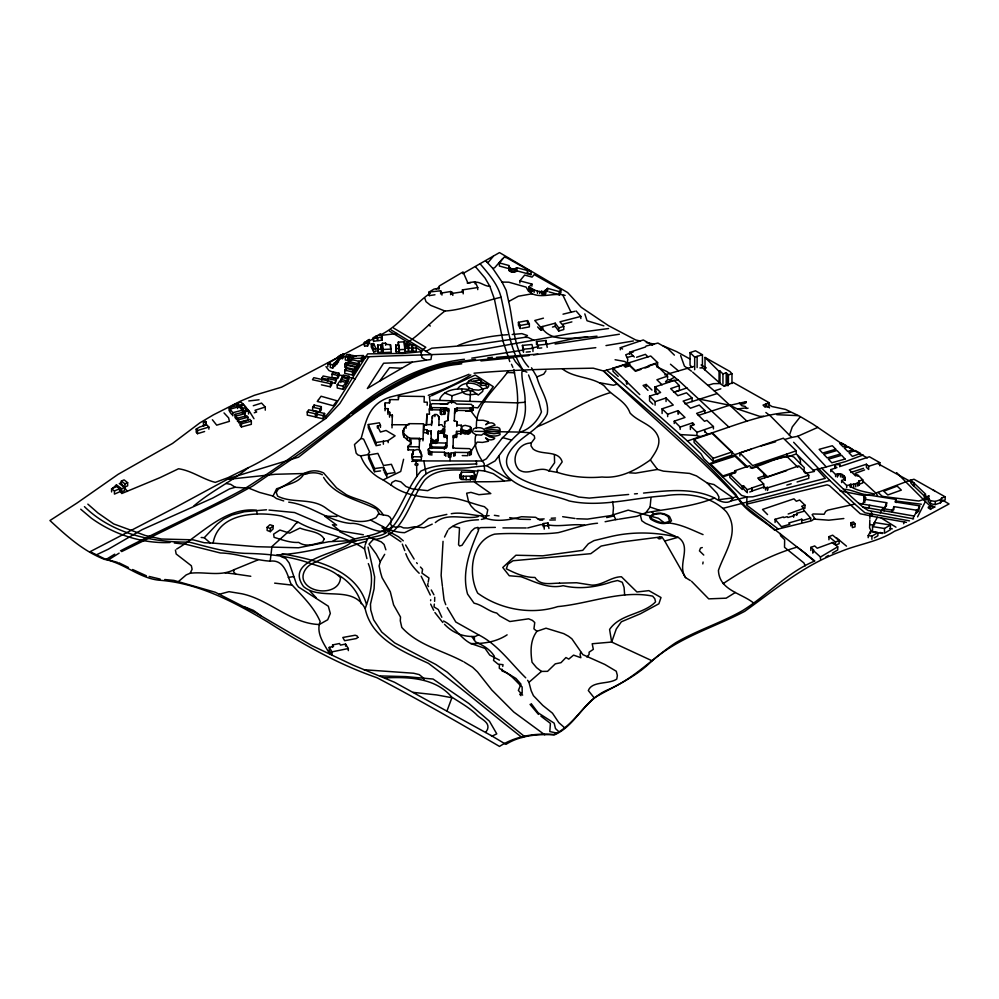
<?xml version="1.0" encoding="UTF-8"?>
<svg xmlns="http://www.w3.org/2000/svg" width="999" height="999" viewBox="0 0 999 999"><rect width="100%" height="100%" fill="white"/><g stroke="black" fill="none" stroke-linecap="round" stroke-linejoin="round"><path stroke-width="1.5" d="M474.026 373.214C503.446 370.479 532.667 369.593 562.212 368.743C574.288 378.521 592.22 376.348 604.42 386.089C611.962 396.241 625.474 400.324 630.057 412.999C638.498 422.502 654.882 424.687 658.678 438.411C660.089 446.565 654.545 453.571 650.349 459.94C635.963 470.067 620.342 478.696 602.035 477.01C587.162 478.296 571.715 477.047 557.504 472.427L556.755 469.518L562.187 461.888C558.616 449.662 541.558 455.731 533.066 449.001L530.993 445.816L531.256 443.007L534.752 438.324L534.278 435.851L530.257 432.767L520.117 432.092L519.443 430.557C524.175 422.077 526.398 411.888 525.037 402.272L516.67 402.859L439.96 400.399L439.972 398.551C445.154 388.786 458.341 388.112 468.094 389.46L469.767 388.436M879.844 465.809L879.844 462.662L869.405 456.768L840.696 466.283L839.747 464.697L835.988 464.56L834.952 466.371L836.887 467.569L830.793 469.617L830.793 471.715M421.715 454.37L421.203 460.015L412.562 459.852L411.938 457.217L411.938 454.07L412.874 454.095L413.598 450.512L417.27 449.45L420.117 450.412L421.715 456.468M438.199 440.771L438.324 431.181L441.158 431.131L443.169 428.921L444.605 428.908L444.118 436.213L447.24 437.55M469.98 401.099L470.517 391.009L472.29 390.759L478.246 395.067L482.717 391.371L482.929 389.573C477.759 381.606 462.849 380.694 457.554 388.948M909.477 520.866L864.972 512.799L854.807 504.108L827.909 510.127L825.761 511.301L824.1 514.26L813.111 513.961L812.15 514.685L814.797 518.493L811.563 520.804L778.271 529.033L746.728 505.219L746.915 496.99L741.545 495.379L703.87 458.653L701.036 453.908L687.449 441.009L620.329 381.368L606.53 370.167L603.558 371.004L593.256 368.181L562.212 368.743M423.638 429.445L426.81 429.782L428.171 431.093L428.171 434.24L426.81 432.929L423.638 432.592L423.726 424.887L431.356 424.488L432.392 416.208L434.877 414.498L436.938 414.548L439.061 416.858L439.061 418.956L438.311 415.784M499.375 664.847L499.3 668.306L516.008 678.496L520.966 684.19L518.381 690.446L522.652 695.117M431.081 441.633L431.256 431.068L428.171 431.093M519.88 280.844L531.905 284.053L528.796 287.15L531.668 288.561C536.838 291.583 544.867 293.956 547.614 288.361L559.29 291.621L560.901 289.66L534.24 274.625L532.055 277.085L524.662 275.075L519.88 280.844L519.88 282.942M438.886 425.574L439.061 416.858M444.605 428.908L444.118 434.328L447.24 435.626L447.003 444.705L445.916 444.555L445.779 443.069L434.528 442.782L429.97 444.318L429.995 448.364M453.022 448.389L453.096 446.078M869.879 518.394L870.004 513.923M453.084 447.54L453.334 435.651L456.593 434.44L456.593 437.587M869.829 519.892L869.592 527.809L870.903 530.544L873.064 531.768L882.517 533.528M427.185 405.244L427.285 402.197L424.076 402.147L424.275 396.491L398.526 396.141L398.401 399.7L389.622 399.575L389.51 402.922L385.239 402.859L385.04 410.714M392.008 427.872L392.357 415.109L389.56 415.072L389.56 417.157M387.874 414.285L387.999 408.653L385.04 408.616M389.56 415.072L389.66 412.212L387.874 412.187M419.205 448.951L419.58 438.374L409.852 438.299L409.852 441.795L403.958 436.938C400.961 431.693 404.408 426.423 408.978 423.651L423.626 423.776L422.952 440.846M426.873 414.373L426.398 424.875L423.726 425.05M454.27 421.316L454.757 409.028L457.005 408.067L471.016 408.042L473.264 406.655L471.353 404.345L456.643 404.046C455.044 401.448 448.813 401.523 446.64 403.921L432.305 403.708L430.07 405.157L430.07 407.255M451.61 403.196L451.985 395.766L468.381 390.359L470.517 391.009M454.632 413.798L454.757 411.301L457.005 410.389L472.452 410.639L473.264 409.802L473.239 405.831M454.208 420.454L456.968 421.728L456.793 425.149L461.326 425.237L461.326 427.335M448.164 419.78L448.663 411.001L446.066 410.027M456.855 426.423L456.968 424.225M430.07 405.157L430.844 407.167L432.192 407.642L446.066 407.767L448.663 408.766L448.014 420.492L444.642 421.653L444.642 423.738M474.3 474.375L474.3 472.277L461.401 472.14L461.313 473.801L459.715 474.75L459.715 477.897M468.094 389.46L468.381 390.359M409.852 438.299L411.101 440.721L410.901 442.957L407.942 446.703L419.205 446.853M413.574 449.925L407.942 449.85L408.791 449.188M434.615 601.336L434.74 597.29M528.546 374.987L538.748 401.236L541.446 411.888C537.812 420.954 529.595 429.408 520.117 432.092C512.012 438.936 505.157 447.053 499.013 455.656C501.173 490.646 543.856 491.171 569.08 500.924C600.511 507.829 632.754 497.802 664.31 495.879C685.476 492.345 711.126 495.354 726.498 511.925C740.609 531.705 724.949 551.348 718.431 570.417C719.292 590.359 741.233 592.969 753.808 603.146M474.3 472.277L475.137 477.797M444.892 409.428L444.268 411.326L441.433 411.376L440.547 411.001L440.497 409.34L444.892 409.428L444.742 414.16L441.433 414.523L440.547 414.148L440.497 409.34M444.742 414.16L444.892 412.575L444.08 412.15M461.326 425.237L461.675 427.522L463.261 425.786L465.259 425.362L470.379 426.635L471.029 430.819L470.379 426.635M650.998 497.727L650.087 507.042L645.791 512.762L636.975 516.283L619.33 519.13M461.213 429.033L461.675 430.02L462.025 429.133M460.914 434.428C460.064 430.169 462.45 425.774 462.05 432.867L461.675 428.571M430.731 599.737L430.594 600.661M434.328 604.108L434.028 606.893L438.299 609.565L441.82 617.245M174.313 542.994L185.951 544.318L220.354 552.984C237.562 553.221 253.346 560.139 270.192 561.151L271.953 546.528L291.134 529.208L295.854 523.501L298.351 522.277C319.093 534.203 345.367 534.977 364.585 549.063L366.92 558.603M470.904 431.918L471.029 427.672M703.084 562.025L702.809 563.911M364.585 549.063L364.972 545.829M431.531 425.487L432.043 421.303M621.178 366.046L627.26 363.236L627.809 359.24L625.699 354.807L633.441 351.848M502.759 666.433L503.009 664.672L498.064 664.123L493.518 660.414L494.368 656.256C489.985 649.238 482.842 645.179 475.536 641.882L471.765 636.488C461.226 636.313 451.885 632.03 444.518 624.313M469.293 380.594L480.844 383.279L483.653 383.117L481.156 381.331C479.12 375.636 468.781 379.021 466.808 383.604L466.995 385.964L469.792 388.436L472.402 388.986L472.29 390.759M475.849 434.777L481.543 435.127L484.94 432.629C485.726 426.948 476.748 426.748 473.326 428.983L472.452 432.442L475.849 434.777C473.226 445.042 477.909 455.482 484.153 463.486L484.627 471.004L493.344 473.676L504.333 481.068L510.714 480.482L486.575 465.634L471.965 467.207C455.831 470.254 432.667 463.486 421.216 478.883C408.479 495.417 403.384 516.945 388.099 531.755M403.596 459.29L400.724 471.466L383.154 479.932C373.002 475.224 364.61 466.446 360.701 455.894L357.879 454.92L356.156 453.121L354.458 444.555L361.151 438.424C366.321 419.867 369.093 403.459 390.584 396.94C417.07 390.359 443.731 384.977 469.006 374.275M428.234 582.042L428.946 577.984L421.953 573.101L422.565 569.305L420.454 567.032M512.874 367.345L511.5 364.298M430.169 445.566L431.081 440.746L433.803 442.582L433.803 440.497L431.081 438.486M945.166 496.828L913.96 479.233L910.988 480.157L925.686 494.23C922.227 495.679 927.846 497.752 929.045 495.641L928.096 501.323L930.456 503.808L935.276 504.57L940.559 502.797L941.632 501.161L941.632 498.014L945.166 496.828L945.166 499.975L941.632 501.161M929.045 498.788L926.123 499.6L924.525 498.064M459.715 474.75L461.575 476.348L461.575 479.495L470.392 479.795L471.89 478.908L473.201 479.645L474.862 479.108L475.137 474.65M329.907 654.42C324.737 644.617 315.547 633.716 320.167 621.515C313.761 606.655 301.561 595.354 290.846 583.653C287.1 573.888 283.941 559.315 270.192 561.151M427.997 583.391L427.572 585.189L428.521 586.588M386.763 532.38C381.006 536.55 373.788 536.313 367.595 538.736L365.259 544.592M433.803 440.497L435.364 441.133L435.364 443.231L435.139 442.507L438.199 440.709L438.324 433.279L441.158 433.116L443.169 430.981L444.605 430.981M416.196 463.548L417.757 463.798L418.019 464.822L416.645 465.571L414.897 464.722L416.858 460.926L482.33 460.989L486.388 458.803L502.285 437.912C522.989 420.954 518.206 392.407 513.786 369.368M580.706 652.072L580.069 654.532L580.856 657.717L573.563 655.119L568.768 659.115L565.946 657.542L560.976 662.687L555.294 663.848L547.564 671.34L541.446 671.415L536.5 667.594L532.042 662.237C530.444 651.635 530.132 640.247 536.938 631.293L546.028 628.196L563.786 633.653L568.506 636.251L571.878 638.811L582.842 654.632L604.87 664.472L616.271 671.241L617.357 675.461L616.77 679.083C608.691 684.652 592.045 680.694 588.336 690.571L594.343 698.064M384.69 554.333L380.307 561.575L379.108 565.958L380.607 572.677L382.055 577.634L390.309 591.783L393.606 604.907L400.512 617.032L400.287 620.779L401.785 627.397C417.794 645.204 442.47 650.449 462.912 661.4M481.343 519.43L485.976 518.381L487.774 509.79L484.428 506.693C468.893 502.972 453.771 494.992 437.387 498.101C421.328 497.39 404.37 495.092 391.146 485.127L391.87 482.517L395.517 480.519L400.836 481.83L405.994 486.55L412.55 488.973L427.747 490.671C451.273 478.034 478.883 483.379 504.333 481.068M483.653 383.117L487.862 384.428L488.811 385.851L487.999 387.312L487.375 387.737L485.601 385.352L480.919 385.377L480.844 383.279M522.077 737.549C490.634 713.061 460.314 687.075 428.384 663.324C403.184 651.623 371.653 639.098 365.159 608.616C370.417 594.193 374.637 578.496 368.319 563.623M257.842 559.952L234.178 569.63L233.529 571.765L235.739 574.075L250.786 576.273M481.743 382.867L479.807 382.917M443.044 541.321L441.133 575.387L442.407 586.251M480.794 382.392L481.156 381.331M817.844 427.36L797.751 436.276L791.62 437.437L789.447 435.177L792.269 426.935L800.236 416.845M485.926 383.541L485.601 385.352M444.543 537.037L447.802 530.369M446.928 711.101L451.898 697.727L436.713 694.929L413.186 692.369M87.85 504.133L97.927 512.949L113.686 523.926L145.367 535.514L161.314 539.023L193.132 539.822L204.158 542.719L213.124 543.094C218.306 512.699 257.33 511.238 281.518 516.058L297.839 522.065M863.835 500.374L863.835 497.227L865.559 497.527L864.822 499.263L886.887 502.747L884.09 508.816L884.09 510.914M499.4 262.899L504.17 257.093L506.718 257.792L531.056 271.516L531.056 274.663L516.982 270.854L514.547 272.04L511.351 271.953L509.053 270.567L509.14 265.572L499.4 262.899L499.4 266.046L507.742 268.331M917.606 512.487L917.606 510.389L919.679 505.856L895.067 501.96L896.24 499.438L865.159 494.455L863.835 497.227M918.643 511.263L919.679 505.856M892.119 512.262L893.855 506.618L917.606 510.389M906.43 522.39L877.384 517.257L874.162 523.076M178.322 581.68L186.226 574.887L190.147 573.264L192.108 569.243L191.346 565.759L176.174 553.995L175.412 550.012M96.404 554.832L108.342 549.188L142.145 529.645L212.675 498.089L229.608 488.861L235.19 487.275L248.988 488.236L259.428 492.382L273.039 496.053L276.648 488.723C293.032 484.503 305.219 464.385 323.564 472.914L336.563 487.874L346.391 494.755C358.741 500.998 375.337 502.035 383.279 514.897L388.062 515.746L390.072 517.232L391.446 519.655L390.559 524.025L391.933 526.311L395.916 527.21L400.524 526.573L403.521 527.909L407.817 528.021L414.398 526.773L423.988 527.797L432.23 524.138M872.527 531.306L872.527 526.585L874.537 522.514L890.396 524.999L890.396 529.72L884.49 533.216L884.49 528.496L890.396 524.999M896.615 472.652L925.399 501.523L917.569 516.858M322.365 474.762C316.421 471.79 309.603 472.527 303.509 474.662C297.789 483.891 286.326 483.628 278.134 489.235L276.236 492.544L277.647 496.166C292.794 503.908 312.675 497.152 327.11 508.991C339.161 517.644 355.694 524.65 370.517 520.042L382.717 526.523L382.043 527.847L398.501 536.75L403.296 540.809M536.938 631.293L533.928 628.858L534.765 622.539L532.405 620.379L528.633 618.818L509.84 621.528L499.812 615.983L496.778 613.061C488.499 611.488 482.367 604.845 474.075 603.209L467.582 594.105C461.463 572.664 469.817 550.699 478.284 531.031L478.871 528.334L480.819 527.609L495.354 527.385M916.345 512.075L912.749 518.681L868.168 510.477L862.924 507.08L851.66 497.015L821.678 468.219L813.223 470.154L796.89 454.433L800.324 460.002L800.511 463.873L804.332 467.619L803.733 471.428L805.481 473.389L814.435 471.441L813.223 470.154M545.953 370.779L543.731 374.113L536.863 376.935L531.518 367.782M858.803 503.359L862.487 504.033L864.772 499.687M119.393 489.897L121.766 493.518L159.977 477.659L178.546 468.768C191.721 470.616 202.485 479.12 215.309 482.38L228.072 477.647L247.19 468.244C275.337 454.982 300.112 435.726 325.924 418.381L325.499 416.583L335.389 404.92L367.644 353.883L402.809 353.459L422.028 351.611L416.633 347.689M880.119 512.912L883.216 507.629L884.902 507.942L886.425 505.132M868.206 537.674L868.206 535.576L870.491 531.443L877.884 532.629L877.884 535.776L874.3 537.899M367.595 538.736L351.948 541.408C341.745 554.108 283.167 558.191 303.534 586.575C321.154 601.398 352.635 584.253 365.159 608.616M830.793 469.617L835.601 474.537C839.048 472.577 844.43 474.15 845.204 478.296L844.58 479.42L841.633 480.482L841.633 482.579M608.578 328.534L570.217 333.616L460.964 353.296C430.244 355.02 399.675 355.382 368.918 356.743L339.797 403.571L325.924 418.381M862.924 507.08L868.318 507.979L869.879 505.294L883.216 507.629M904.619 522.077L903.596 523.751M485.664 732.479L487.487 729.457C490.309 721.728 480.019 718.968 476.098 714.16C468.731 707.255 459.99 702.497 451.673 697.002C435.239 677.584 408.166 676.785 384.777 677.884M330.794 382.405L335.239 383.329L336.163 378.696L323.152 375.999L321.828 378.134L321.828 380.232M335.239 383.329L336.163 378.696M327.422 381.381L327.822 378.646L335.239 380.182M345.329 356.855L346.603 354.832L349.563 354.533L349.563 357.679L347.739 360.427L345.329 360.002L345.329 356.855L347.739 357.28L349.563 354.533M351.511 360.577L351.511 358.479L353.159 355.869L363.211 355.532L363.211 358.678L361.238 361.426L358.454 361.476M476.623 464.772L476.56 463.873C458.004 465.047 438.199 462.899 420.929 471.053C406.019 488.961 400.137 512.662 384.24 529.882C373.726 536.401 360.364 536.513 349.488 540.696L328.833 541.72L298.501 547.777L256.506 546.715L213.124 543.094M461.126 430.557L462.025 429.72L467.082 431.006L470.904 428.771M452.997 447.315L455.182 448.251L469.418 448.651L471.316 449.95L471.328 450.961L467.857 452.522L455.182 452.36L450.974 453.159L451.036 456.93L448.501 456.793L448.339 453.146L445.816 453.184L444.505 452.21L431.818 452.048L428.421 450.499L428.346 449.213L430.482 448.076L444.917 448.289L447.003 447.115L447.127 445.654L445.729 445.629L445.816 448.476M357.58 365.122L357.58 368.256L356.468 369.967L356.468 366.82L357.58 365.122L345.929 362.55L344.805 364.248L344.805 367.395M330.357 383.666L331.705 381.618L313.823 377.684L312.475 379.732L330.357 383.666L330.357 386.813L321.416 384.84M330.357 386.813L331.705 384.765L331.705 381.618M323.152 415.634L324.588 413.461L318.182 412.05L316.745 414.223L323.152 415.634L323.152 418.781L316.745 417.37L316.808 411.6L308.691 409.815L307.255 411.975L307.255 415.122L315.384 416.908L316.808 414.747M323.152 418.781L324.588 416.608L324.588 413.461M332.043 377.272L332.043 374.126L333.454 371.99L338.923 373.201L338.923 376.348L337.512 378.484L333.404 377.572M312.65 407.242L314.086 405.057L321.328 406.655L321.328 409.802L319.892 411.975L312.65 410.389L312.65 407.242L319.892 408.828L321.328 406.655M337.512 378.484L337.512 375.337L338.923 373.201M348.426 364.635L348.426 361.488L349.887 359.278L359.315 361.351L359.315 364.498L357.854 366.708L357.854 363.574L359.315 361.351M315.384 416.908L315.384 413.761L316.808 411.6M344.742 370.179L345.891 368.456L353.646 370.154L353.646 373.301L352.51 375.037L344.742 373.326L344.742 370.179L352.51 371.89L353.646 370.154M940.559 502.797L940.559 499.65L941.632 498.014M345.791 370.592L345.791 367.445L347.202 365.322L355.694 367.195L355.694 370.342L354.295 372.452L354.295 369.305L355.694 367.195M342.07 378.771L343.181 375L348.926 376.286L348.926 379.433L347.802 381.106M340.846 382.555L340.846 379.408L342.17 377.51L347.839 378.821L346.516 380.719L346.516 383.866L347.839 381.968L347.802 377.959L348.926 376.286M343.219 389.36L343.219 386.226L345.879 382.355L339.885 380.969L337.212 384.84L337.212 387.987L343.219 389.36L345.879 385.489L345.879 382.355M342.457 358.579L342.457 355.432L343.594 353.808L340.984 355.207L340.984 358.354L342.457 358.579L343.594 356.955L343.594 353.808M323.576 477.372C334.877 496.166 358.516 499.912 376.698 509.128L378.983 513.299L375.974 517.619L370.517 520.042M499.013 455.656L495.129 460.901L486.575 465.634M361.238 361.426L361.238 358.279L363.211 355.532M391.146 329.97L431.68 354.832L430.944 359.49L412.337 362.125L383.591 363.224L367.357 388.499L379.732 381.081L389.573 367.657L401.511 368.256M531.256 443.007C517.732 442.982 509.989 459.64 518.818 469.68C528.309 476.511 538.911 465.422 548.851 470.854L554.595 462.762L554.37 454.632M334.79 363.049L338.499 358.866L336.438 358.354L327.759 363.549L330.344 364.198L330.232 367.495L332.692 368.119L334.253 366.059L334.79 363.049L334.253 366.059M334.79 366.196L336.563 363.836L336.563 360.701M332.692 368.119L332.692 364.972L334.253 362.912M336.563 363.836L338.499 362.013L338.499 358.866M330.344 364.198L332.692 364.972M687.449 441.009L700.361 436.6C729.757 427.672 758.391 414.647 789.123 412.287L789.597 411.688M508.141 371.303C495.929 388.711 474.7 404.583 476.511 427.859M549.075 291.92L559.29 294.767L560.901 292.807L560.901 289.66M493.331 256.281L488.636 261.875L487.225 262.412L485.714 260.901M391.933 526.311C381.518 539.797 363.948 521.89 350.624 523.439C328.234 521.328 310.939 504.97 288.723 502.16M502.697 258.541L494.717 267.695L492.819 268.444L487.225 262.412M628.633 494.468L589.235 498.101L578.496 497.015C557.991 489.123 476.773 480.407 518.081 442.033C528.246 433.166 540.983 426.598 547.202 413.973C549.65 400.824 539.81 389.323 536.863 376.935M928.308 507.055L931.243 505.631L935.076 507.017M586.863 656.992L589.123 654.457L589.085 652.21L593.331 649.35L592.195 643.756L611.675 642.057L651.823 660.664M729.033 427.21L678.084 379.945L671.515 380.744L668.343 382.205L665.559 381.718L667.582 379.707L669.992 379.745L674.612 377.135M270.317 531.655L270.317 528.508L273.114 525.749L269.892 524.7L267.145 527.297L267.145 530.444L270.317 531.655L273.114 528.896L273.114 525.749M448.676 529.183C457.005 522.215 467.994 520.129 478.558 519.792M543.119 291.87L543.119 295.017L545.204 294.605L545.479 290.097M201.174 537.499L204.246 537.699L217.17 524.138L223.501 519.18L231.98 515.034L244.393 511.738L266.508 509.777M541.446 671.415L528.946 682.317L531.193 690.784L533.429 695.666L542.807 705.419L552.472 713.174L558.803 722.627L565.172 728.246M338.948 359.877L338.948 356.73L340.447 355.307L340.447 358.454L338.948 359.877L338.299 356.581L340.447 355.307M526.885 372.165L523.476 370.704C509.178 348.863 506.905 322.115 501.036 297.252C482.28 301.436 463.973 309.877 444.93 311.026C432.03 320.754 421.416 333.366 407.804 342.27L389.348 331.069M643.531 493.069C667.22 490.596 692.319 487.387 714.61 497.989C719.43 501.635 730.094 505.619 732.979 497.852L736.575 496.578L745.741 506.793L814.859 560.951C787.549 572.277 767.594 594.917 742.931 610.389C721.278 622.839 697.165 630.194 675.636 642.794C652.896 657.979 633.816 678.746 608.341 689.585C585.514 698.763 575.936 724.425 553.995 734.54C535.014 732.954 515.734 735.976 499.5 746.415C459.053 722.839 418.369 699.412 376.898 677.697C338.149 664.335 302.36 644.03 267.919 622.077C234.353 602.135 198.539 582.954 158.928 580.194C138.998 578.046 123.913 562.937 104.445 559.353C83.179 551.036 66.421 535.826 49.95 520.529L77.198 502.909L118.069 474.363L172.552 443.431L199.8 422.902L213.424 414.847L240.672 401.061L254.295 395.329L281.531 387.187L375.537 337.612M112.113 488.836L116.221 485.052L117.807 487.475M537.524 426.635C562.487 416.67 584.253 400.274 610.202 392.669M435.364 441.133L435.139 440.422L438.199 438.673M248.364 467.619C231.194 481.868 210.702 491.371 193.818 505.969M528.583 367.02C512.912 350.075 513.886 323.027 508.666 301.523L518.344 296.241L532.142 293.793C542.719 298.451 554.07 292.245 565.147 295.392M430.257 293.182C411.938 305.719 400.037 325.999 379.37 335.464M176.648 549.063C201.686 534.315 224.65 507.18 256.281 510.164L257.342 513.936M120.492 550.824C161.95 529.245 204.845 510.427 245.829 487.937C280.906 465.921 313.811 440.621 347.14 416.084C379.907 386.625 420.192 364.435 464.46 359.265M349.675 415.846L302.809 451.573L252.735 486.014L232.355 497.177L121.641 551.585M421.553 350.674L425.799 347.29L393.556 328.059M482.267 516.758L483.241 515.459L482.217 514.435L474.85 510.002L471.153 506.131L468.668 502.097L466.658 493.219L470.941 492.37L478.921 494.705L490.809 493.568L474.637 482.205L478.022 471.103C461.825 470.292 437.624 466.271 424.637 480.207C409.115 500.561 403.833 537.649 373.189 539.56L369.006 544.105L376.248 554.083L380.307 561.575M425.861 351.436L431.78 348.189L477.047 344.505L525.012 337.312L527.41 335.539L521.865 333.629L512.212 334.49M352.135 413.936C377.772 394.942 405.232 377.11 435.989 367.782C466.358 359.428 497.939 358.766 529.058 355.557M347.14 416.084C373.451 395.966 401.536 377.36 433.266 367.008L445.566 363.836L475.487 359.315M508.753 266.471L511.351 268.806L514.547 268.893L516.982 267.707L531.056 271.516M841.633 480.482L846.69 485.514L855.756 483.716L859.365 481.755L858.728 481.193L862.724 479.807L862.724 482.954L858.728 484.34L858.728 481.193M859.29 481.006L859.365 484.902L857.729 486.038L857.729 482.892M368.306 424.538L375.999 442.545L388.186 440.547L395.104 435.826L386.051 430.469L380.419 432.055L377.422 425.949L380.457 425.312L379.37 422.802L368.306 424.538L368.306 427.672L375.412 444.305M487.375 387.737L478.683 390.159L472.839 389.672M108.342 559.902L119.118 553.146M106.256 559.34L114.735 554.183M436.338 289.186L438.811 287.625M723.164 583.628C746.091 568.219 770.529 554.77 797.19 547.09L806.068 553.908M735.339 592.482L726.173 598.176L708.703 598.863L691.508 581.268M332.704 541.221L338.948 537.662M470.829 374.912C457.579 383.416 443.007 389.835 428.271 395.329M379.732 381.081L412.337 362.125M435.327 522.577C447.639 511.938 463.836 519.905 478.109 516.67M203.459 422.477L206.069 421.69L206.069 424.837L203.459 425.624L203.459 422.477L206.069 421.69M229.096 410.801L229.096 407.654L235.127 404.096L236.288 403.783L237.587 405.394L237.587 408.541M204.608 431.506L197.502 433.666L196.216 432.255L196.216 429.108L199.875 426.935L206.83 424.837L208.878 427.072L208.878 429.17M434.977 294.767L429.308 295.604L429.083 292.02L434.066 289.061L439.273 288.249L439.21 286.026L463.037 271.94L467.832 282.842L475.074 281.73L477.734 287.537L477.734 289.635M203.459 425.624L205.619 424.35L205.619 421.203M364.398 342.37L367.245 341.046L367.669 342.794L364.56 343.032L364.398 342.37L364.398 345.517M364.56 343.032L364.56 346.178L367.669 345.941L367.507 340.534L369.218 339.523L369.418 343.519L367.507 343.681M373.364 337.637L376.373 335.864L377.285 337.562L377.285 340.709L373.663 341.346L373.364 337.637L373.364 340.784M377.098 335.751L380.432 333.778L382.105 336.925L382.105 340.072L378.084 340.784L377.098 335.751L377.098 337.849M338.299 359.727L340.447 358.454M440.497 412.475L441.233 412.038M461.575 476.348L474.862 475.961M820.479 559.115L820.479 557.017L837.736 546.815L832.954 542.457L817.219 548.226L814.709 545.941L810.838 547.365L810.838 550.511M825.786 557.03L828.446 555.456M832.417 553.096L837.736 549.962L837.736 546.815M868.206 535.576L871.915 536.163L877.884 532.629M467.082 431.006L467.082 434.153L468.806 433.766L470.267 432.929L470.267 429.782M429.97 444.318L429.995 445.217L433.129 446.99L444.33 447.19L445.729 445.629M462.724 273.651L499.5 252.585L567.619 292.545L581.231 307.317L608.478 325.649L635.726 339.972L640.272 341.059M507.117 634.84C496.191 642.007 483.516 643.831 470.816 643.543C459.94 637.874 454.62 626.435 443.568 620.991M525.749 677.834C510.626 663.049 497.827 644.517 478.608 634.84L475.199 636.488L471.765 636.488M431.593 395.754L475.249 375.025L493.269 386.663L477.772 407.904L473.663 407.392M864.61 469.93L855.119 473.401L857.891 476.223M430.294 396.366L429.42 396.765L430.244 404.308M111.588 488.773L117.095 486.388L119.93 488.561L119.93 491.708L114.435 494.105L114.435 490.959L111.588 488.773L111.588 491.92M114.435 490.959L119.93 488.561M116.433 484.777L121.616 488.748L124.475 487.5L124.475 490.646L121.616 491.895L119.543 490.309M121.391 481.031L124.126 479.882L127.647 482.692L127.647 485.839L124.912 486.988L124.912 483.841L121.391 481.031L121.391 484.178M124.912 483.841L127.647 482.692M835.401 542.045L839.123 540.559L839.123 543.706L835.401 545.192L835.401 542.045L828.933 536.65L832.654 535.164L839.123 540.559M657.779 394.455L654.932 391.67L654.932 386.963L674.3 380.419L679.332 385.602L679.332 390.322L673.551 392.332M654.932 391.67L655.981 391.283M714.61 497.989C692.794 506.818 668.818 508.566 645.791 512.762M458.279 345.417C473.876 338.948 490.796 335.876 507.542 334.715M769.28 405.931L769.28 402.784L763.036 405.094L765.097 407.18L767.856 406.231L769.58 407.879M812.811 553.184L812.811 550.049L813.498 549.787L813.498 551.885M729.832 474.313L742.245 486.363L742.245 489.51L729.832 477.46L729.832 474.313L735.838 472.102L734.777 470.779L749.55 465.721L752.259 468.369L756.73 466.745L764.447 474.213L764.447 476.311M788.161 514.023L803.72 508.329L803.72 510.427M862.886 481.106L875.923 493.131L910.289 480.157M190.147 573.264C204.832 571.391 220.317 576.848 234.178 569.63M770.853 475.899L786.525 470.666M654.932 386.963L660.614 392.52L649.562 396.166L655.094 401.648L666.046 397.989L673.251 405.045L662.1 408.803L667.657 414.26L678.021 410.664L685.002 417.47L674.238 421.178L680.169 427.06L692.569 422.864L694.392 424.662L690.396 425.986L696.99 432.267L713.423 426.548L713.423 428.908M786.9 454.058L796.203 450.799L796.203 453.946L786.9 457.205L786.9 454.058L752.659 465.621L739.872 452.897L783.341 438.199L796.203 450.799M769.842 476.248L767.831 476.96L755.906 465.584L770.928 460.464L786.9 456.443L797.914 467.332M679.332 385.602L670.654 388.611L677.859 395.704L686.525 392.794L692.082 398.052L692.082 401.586M723.95 386.363L733.204 382.455L769.28 402.784M704.844 412.912L704.844 410.552L696.59 413.411L704.47 421.266L706.93 420.404L713.423 426.548M764.447 474.213L763.623 474.5L764.747 475.661L764.747 477.759L759.153 479.657M657.604 365.721L657.604 362.575L648.326 365.771L649.15 366.596L645.029 367.994M667.544 378.184L667.544 376.086L656.905 379.757L662.087 384.852M705.007 370.017L705.007 357.442L719.055 371.378L720.004 371.054L722.951 373.913L726.223 372.789L728.421 374.912L728.421 384.702M692.082 398.052L683.129 401.111L690.446 408.229L699.263 405.07L704.844 410.552M804.957 508.291L804.957 505.144L801.648 506.281L803.72 508.329M628.758 364.96L628.758 362.862L650.736 355.994L657.604 362.575M747.751 467.17L735.264 455.282L709.265 463.736M620.329 349.812L620.329 347.714L643.269 339.96L652.634 345.242M691.907 367.02L690.059 365.209L690.059 352.622L695.466 350.786L702.434 354.72L702.434 367.307M640.921 369.393L635.426 371.266L629.72 365.696L625.849 367.008L624.575 365.734L629.994 364.098L628.758 362.862M821.678 468.219L845.154 461.675L863.211 454.957M674.35 392.182L687.025 387.912M694.093 439.31L713.211 458.304L713.211 461.451L694.093 442.457L694.093 439.31L712.612 433.079L731.867 452.035L731.867 455.182L714.647 460.976M764.747 475.661L757.754 478.022L763.661 483.978L763.661 488.186M764.747 477.784L798.775 465.884L808.753 475.274L808.753 478.421L797.065 481.993M742.245 486.363L743.631 485.926L747.289 489.66L752.197 488.012L752.197 491.158L749.737 491.983M934.602 490.871L933.203 489.947M664.834 374.875L694.293 366.346M713.211 458.304L731.867 452.035M928.096 498.189L930.456 500.661L935.276 501.423L940.559 499.65M722.414 477.01L735.364 472.689M763.661 487.125L752.06 490.996L752.06 487.849L763.661 483.978M636.55 357.28L645.416 354.345L647.989 356.893M747.04 421.303L717.282 393.519L684.889 403.833M728.421 374.912L731.967 373.751L731.967 383.529M711.613 432.879L734.64 454.67L750.986 449.275M735.826 471.665L722.876 475.949L710.664 464.048L734.977 456.193L746.153 466.833M237.362 403.246L239.56 405.482L243.044 404.333L240.871 402.11L237.362 403.246L237.362 406.393M923.376 499.525L918.855 501.011L883.69 496.565L881.83 495.991L878.046 492.357M480.794 379.845L473.563 381.106M866.408 464.223L866.408 467.37L868.68 469.443L868.68 466.296L866.408 464.223L849.362 469.792L855.519 475.886L857.954 475.024L862.724 479.807M868.68 466.296L879.844 462.662M850.786 472.477L863.573 468.306M629.62 354.37L629.62 352.272L645.491 346.99L646.016 346.054L657.916 343.069L667.769 348.626L674.4 355.144M618.194 376.411L613.024 371.341L613.024 368.194L623.051 364.947L624.862 366.72L629.72 365.072L635.426 370.641L655.107 363.948L667.544 376.086M761.25 445.941L775.611 441.77M559.502 583.166C551.148 583.079 540.334 586.126 534.977 577.459C524.8 577.597 515.259 573.314 506.343 568.806L507.929 564.16L513.074 560.739L590.784 553.683L601.123 546.066L621.54 541.995L661.788 536.8L664.735 541.046L678.084 537.3C692.619 546.965 676.485 564.697 685.576 577.609L690.321 580.531M763.661 486.088L765.484 487.924L767.369 487.312L767.819 489.86M692.669 372.165L714.285 390.909L720.853 388.798M651.985 390.06L646.203 384.44L643.081 385.439L647.989 390.359M698.239 415.459L727.709 405.819L746.265 401.673M253.284 405.719L261.551 403.097L265.272 407.03L265.272 410.177M265.272 407.03L255.007 410.289L256.681 412.025L254.245 412.799M690.059 352.622L694.68 357.142L702.434 354.72M778.271 529.033L774.537 530.107C761.738 518.431 743.343 511.126 736.101 494.68C699.812 454.483 658.766 418.981 617.532 384.003L613.473 385.239L599.725 382.767M767.819 487.762L808.753 475.274M786.825 485.114L791.208 483.766M196.216 429.108L197.502 430.519L208.878 427.072M240.647 408.666L240.647 405.519L243.406 404.682L246.054 407.604L246.054 410.751M240.647 405.519L243.306 408.441L246.054 407.604M707.904 385.314L713.386 383.666L720.329 383.541L722.727 385.452L728.059 385.377M785.489 439.235L791.62 437.437M850.823 522.802L853.483 522.002L855.007 523.713L855.007 526.86L852.359 527.647L852.359 524.512L850.823 522.802L850.823 525.949M555.244 323.189L558.716 327.884L563.773 326.373L563.773 329.52L558.716 331.031L555.244 326.336L555.244 323.189L540.521 327.06L534.765 320.492L543.431 318.157M441.62 409.952L432.192 409.802L430.207 408.541L429.071 408.878L429.52 414.235L426.873 414.086L426.498 424.925L423.539 424.825M852.359 524.512L855.007 523.713M910.988 480.157L910.988 483.304L924.637 496.328M243.856 412.799L243.856 410.701L247.49 409.627L248.551 410.839L248.551 413.986M243.856 410.701L244.917 411.9L248.551 410.839M613.024 368.194L639.785 394.593M775.087 522.44L775.087 519.293L783.291 516.933L783.878 517.607L787.187 516.658L787.899 517.482L794.08 515.696L793.606 515.147L797.402 514.048L796.777 513.311L804.57 511.076L810.664 518.144L810.664 520.242M810.664 518.144L802.734 520.429L801.735 519.255L788.735 522.989L789.872 524.3L781.48 526.71L775.087 519.293M702.272 547.539L700.536 548.039L699.45 550.874L703.771 555.057M722.926 508.366L829.807 480.482L854.807 504.108M606.53 370.167L619.717 366.458M540.521 327.06L540.521 330.207L542.744 329.608L542.744 326.473M626.985 357.492L632.754 355.956M366.246 541.283C347.427 546.578 329.32 555.269 311.813 563.836C305.195 567.095 300.012 576.086 304.957 582.804C312.774 594.605 339.71 593.993 340.497 577.684C332.28 568.98 318.818 566.608 307.804 562.487C287.312 555.706 266.209 553.696 244.693 553.359C225.762 552.36 207.642 546.853 189.423 542.145C151.836 542.432 112.163 533.791 84.44 506.643M229.096 407.654L237.587 405.394M231.905 414.66L230.007 412.275L230.007 409.128L239.648 406.568L242.482 410.139L242.482 413.286M230.007 409.128L232.854 412.699L242.482 410.139M234.99 414.373L243.781 412.038L245.067 413.648L236.276 415.996L234.99 414.373L234.99 417.52L236.276 419.143L236.276 415.996M237.45 421.378L237.45 418.231L246.79 415.746L247.964 417.22L247.964 420.367M237.45 418.231L238.624 419.705L247.964 417.22M239.972 422.015L249.887 419.38L251.336 421.178L251.336 424.325L241.421 426.96L239.972 425.162L239.972 422.015L241.421 423.813L241.421 426.96M241.296 422.14L246.628 420.716M241.421 423.813L251.336 421.178M219.368 594.23L229.021 591.67L241.458 593.693C269.181 599.338 290.759 623.688 319.305 624.512L327.709 619.755L330.319 613.436L328.321 606.218L298.514 587.012L296.528 584.215L289.223 563.061L285.839 558.541L281.243 556.68M746.503 504.195L827.085 484.827L829.482 485.651L860.251 513.761L877.384 517.257M789.123 412.287L790.234 411.988M552.459 327.06L555.244 326.336M618.144 519.293L615.784 519.617L613.998 515.884L606.68 517.594M574.812 311.313L563.024 314.173M538.523 346.516L531.805 348.176M546.828 344.355L573.538 338.649L597.015 336.201M580.831 318.531L580.831 316.433L559.939 321.815L563.773 326.373M562.924 324.2L571.878 321.89M597.502 523.239C583.978 524.325 571.341 529.308 558.341 532.617C537.162 535.352 515.771 532.305 494.542 534.153C471.029 540.809 467.719 574.175 477.709 593.156C500.199 609.44 531.168 615.184 557.779 606.593C589.073 603.746 621.415 589.722 652.659 596.141L654.795 598.726L655.569 601.873C642.956 614.835 620.267 613.636 609.59 629.457L611.675 642.057L616.258 629.033L621.366 621.778L640.359 613.786L658.878 603.783L661.001 597.527L648.875 590.634L636.925 591.982L621.428 576.76C611.138 576.773 602.634 585.377 591.895 585.139L576.585 582.754L559.515 583.166M654.208 514.06L652.172 514.572L649.675 517.245L650.586 519.093C656.768 523.026 665.134 525.949 671.54 520.816L669.505 516.471C665.109 513.424 659.315 512.075 654.208 514.06L651.71 511.875M730.956 500.936L746.915 496.99L752.809 496.803L825.336 478.384L816.982 469.243M527.697 527.959L540.709 524.612L543.568 524.7M476.66 393.781C471.828 394.992 461.925 396.079 461.563 388.923M605.993 345.579L633.428 340.971M332.58 647.027L332.58 644.929L339.498 643.518L340.484 645.104L345.554 644.055L348.326 648.526L348.326 650.624M331.318 653.883L329.245 650.511L329.245 647.364L333.541 646.49L332.58 644.929M329.245 647.364L332.018 651.86L348.326 648.526M276.923 554.87C302.472 553.946 327.085 546.416 351.948 541.408M380.432 444.817L375.999 445.691L375.999 442.545M605.119 521.728L615.784 519.617M748.064 408.179L746.565 408.466L745.304 406.418L741.832 405.744L739.36 403.009M518.444 325.462L518.444 322.315L527.534 320.592L529.345 323.751L529.345 326.898L521.778 328.321M518.444 322.315L520.254 325.462L529.345 323.751M471.753 358.142L523.638 350M745.928 407.917L737.449 408.978L729.757 405.257L699.375 399.101M368.581 455.069L377.872 453.396L383.429 465.509L391.408 464.31L395.042 472.564L386.875 473.801L383.529 467.345L374.55 468.556L368.581 455.069L368.581 458.216L374.55 471.703L380.532 470.904M373.663 338.199L377.285 337.562M378.084 337.637L382.105 336.925M843.83 518.518L828.808 520.192L813.935 519.118M429.083 292.02L440.646 290.796L441.958 292.969L450.636 291.521L452.822 293.306L452.822 295.404M371.303 343.881L373.564 343.519L375.961 348.476L375.961 351.623L373.701 351.985L371.303 347.028L371.303 343.881L373.701 348.838L373.701 351.985M373.701 348.838L375.961 348.476M533.491 354.845L595.804 347.664M750.224 467.869C764.297 465.621 776.423 456.568 791.071 455.919L793.993 457.142L800.511 463.873M462.425 291.983L462.425 289.885L477.734 287.537M740.484 404.308L744.317 403.658L746.228 402.597L745.404 401.71M451.261 513.711C463.786 511.313 476.311 517.32 489.11 515.621M288.261 577.422L293.656 576.598M461.763 363.798L458.516 364.285C429.158 367.008 403.409 382.467 378.196 396.428L353.796 413.923L298.576 457.142L229.333 478.271L175.599 507.33L90.097 551.685L105.032 559.003L117.432 562.362M452.822 293.306L463.199 291.758L463.199 293.856M336.938 516.446L324.75 516.208L336.626 525.087L332.405 524.775L339.897 530.906L363.386 534.752M555.119 344.031L619.355 334.24M543.244 526.723L543.244 523.576L547.964 522.939L548.938 528.496M543.244 523.576L544.23 525.986L548.938 525.349M537.924 354.121L496.478 357.342M397.152 333.566L382.667 335.177M446.84 514.385L428.559 518.506L421.366 524.512L404.632 532.667C397.04 532.492 389.323 530.194 382.717 526.523M487.824 357.854L492.445 357.305M467.207 283.029L470.779 282.617M228.821 479.258L275.462 474.275L307.942 473.414M248.788 400.949L259.066 399.787M465.759 411.251L471.016 411.188L478.022 420.317L483.216 420.292L488.636 421.803L485.676 424.775C488.061 422.614 493.356 421.653 495.054 425.075L485.027 428.559L497.365 427.247L499.575 428.196L500.262 430.357L491.808 429.62L485.989 430.169L486.001 432.617L493.968 433.753L499.837 433.017L500.074 434.615C495.566 437.275 489.498 435.839 485.077 433.691L484.49 434.103L489.41 436.75L494.805 438.037L493.693 439.323L491.258 439.872L488.836 439.797L485.551 437.887L488.499 441.258L482.43 442.432L477.185 442.082L470.729 451.673L470.829 454.882M360.701 455.894L367.595 454.695L369.667 452.097L363.611 439.123L361.151 438.424M707.242 483.029L713.91 484.527L732.979 497.852L718.493 499.762L718.98 497.04L717.032 493.319L707.242 483.029L696.528 475.936L689.56 473.401L663.461 471.153L657.492 469.443L635.614 473.164L629.52 472.852M634.477 493.906L637.387 493.656M536.5 344.643L536.5 341.496L546.028 340.497L547.202 347.352M536.5 341.496L537.687 345.204L547.202 344.205M539.048 348.201L541.77 347.927M587.562 336.813C573.214 337.849 553.009 342.37 542.744 329.121M480.944 360.926L513.099 357.717L515.509 361.825L523.476 370.704L521.903 371.803C521.503 381.968 525.611 391.958 525.037 402.272M411.65 461.426L416.858 460.926M555.506 518.019L551.186 518.231M544.168 518.893L538.236 519.243M532.954 348.326L531.93 344.518L522.415 345.379L523.488 349.2L532.954 348.326L532.954 351.473M526.198 352.098L530.257 351.723M474.413 282.292C479.945 281.169 484.403 286.476 489.822 286.288L494.418 299.076L503.009 341.308L509.777 361.576M367.507 340.534L369.418 340.372M349.488 540.696L356.381 540.721M398.301 345.267L398.301 342.12L404.233 341.833L405.344 352.522L399.413 352.809L398.526 346.778M398.301 342.12L399.413 349.662L405.344 349.375M382.342 346.453L382.342 343.306L385.614 343.156L385.776 344.28L390.497 344.767L391.233 352.235L383.179 352.597L382.555 347.989M377.659 345.117L380.831 344.967L381.393 349.113L381.393 352.26L378.221 352.397L377.659 345.117L378.221 352.397M378.221 349.25L381.393 349.113M382.342 343.306L383.179 349.463L391.233 349.088M343.594 356.955L343.331 353.821M492.819 268.444L502.035 282.068L508.803 282.193L526.148 287.125L528.409 291.121L532.142 293.793M412.35 344.967L416.034 345.941L416.246 347.989L416.246 351.136L412.687 351.261L412.35 344.967L412.687 351.261M412.687 348.114L416.246 347.989M555.394 519.93L549.775 520.042M395.754 345.229L398.601 345.142L398.926 348.601L398.926 351.748L396.066 351.835L395.754 345.229L396.066 351.835M396.066 348.688L398.926 348.601M502.947 527.909L526.211 527.959M408.529 344.842L411.625 344.767L411.9 351.198L408.791 351.286L408.529 344.842L408.529 346.94M408.791 348.139L411.9 348.064M456.531 434.54L456.531 431.393L460.914 431.281M404.995 346.466L404.995 343.319L407.167 343.269L407.242 347.44M405.357 348.326L408.191 348.264L408.191 351.411L405.357 351.473L404.995 343.319M351.511 358.479L361.238 358.279M440.434 404.096L447.939 404.008M407.242 344.293L407.904 344.28L408.191 348.264M438.848 424.775L441.883 424.725L443.269 426.798L444.717 426.86M542.694 520.117L539.872 520.142L535.626 517.307L521.478 516.72C509.752 520.004 495.129 522.527 483.441 517.345M763.661 416.333L759.69 416.358L737.449 408.978M444.605 432.055L443.169 432.067L443.169 428.921M392.008 424.725L408.978 424.775M456.531 433.641L460.914 433.653L461.163 431.093L464.997 433.541L468.806 433.216L470.904 431.58L470.379 429.57M422.952 438.748L409.852 438.648L403.958 433.791L402.959 430.532M439.96 400.399L431.693 400.312M520.117 432.092L474.812 431.318M462.225 455.594L467.857 455.669L467.857 452.522M169.955 542.507C142.008 543.681 113.898 534.502 91.334 518.169L80.732 509.215M380.382 675.936L405.819 676.61L433.067 679.045L468.893 703.496L489.448 721.191L496.778 733.865L492.12 736.088L394.518 682.255L353.159 665.159L311.813 645.579L256.668 613.311L215.309 592.27L173.951 580.431L164.76 579.532M411.938 454.07L412.562 456.705L421.203 456.868M530.444 519.48L519.83 519.23L509.715 517.632M411.938 457.217L412.874 457.242M547.739 524.85C560.114 527.16 572.39 523.451 584.652 525.187M507.092 372.49L514.647 372.777M368.918 356.743L363.299 356.481M776.797 414.685L798.014 415.646M448.339 453.146L451.036 453.783L450.974 453.159M679.72 434.553L695.941 435.452L700.361 436.6M362.425 357.754L365.509 357.929M576.685 518.731L587.474 519.105L610.539 515.646L628.196 510.139L658.378 518.256L664.323 522.802C678.146 522.714 690.534 529.37 703.046 534.602M525.012 337.312L528.221 337.487L534.015 340.422M291.608 585.064L274.65 583.141M356.081 356.106L347.502 354.495M349.5 356.868L353.658 357.18M364.048 669.742L413.636 673.239L419.23 674.6L423.951 678.471L424.013 680.307M282.118 553.808C313.998 559.452 356.443 568.718 366.483 604.445M484.627 471.004L477.734 470.267M461.6 431.83L461.163 428.633M615.084 359.74L624.7 361.463L627.26 363.236M225.15 572.802L235.739 574.075M921.34 504.22L895.466 500.974M269.006 510.064L294.58 512.549L326.223 526.111L339.897 530.906L339.61 531.655L354.408 538.773M562.674 516.695L575.049 518.493M340.984 355.207L342.457 355.432M494.355 515.309L498.963 516.008M868.318 507.979L914.222 516.071M912.749 518.681L913.61 518.818M872.527 526.585L884.49 528.496M880.007 532.504L882.991 532.979M869.879 505.294L862.487 504.033M889.859 528.459L892.282 528.858M884.09 508.816L892.119 510.164M378.446 514.06L383.279 514.897M548.851 470.854L557.504 472.427M865.122 495.841L840.109 490.859M226.049 483.466L230.707 484.34L235.19 487.275M653.895 344.093L646.328 342.52M480.531 384.353L477.672 382.654M557.205 733.166L549.8 731.568L550.412 723.376L540.871 716.133M321.828 378.134L327.422 379.283M843.481 489.435C850.936 488.336 869.18 499.001 874.512 494.03C866.458 491.883 857.317 491.158 850.274 486.276M452.834 526.398L459.528 527.859L458.566 544.73L459.64 545.978L462.013 545.304L471.366 531.118L474.625 528.234L477.922 527.385L478.234 529.557M678.084 537.3C655.881 531.992 632.03 531.343 609.715 536.825L593.968 540.621L588.336 543.793L582.742 550.349L542.744 555.819L515.909 555.232L502.772 567.494L509.278 575.749L521.003 576.723C534.552 581.568 548.364 589.285 563.124 585.676C579.358 589.535 595.953 587.3 611.575 581.905L617.582 580.506L622.29 582.267L624.088 587.474L624.662 595.117M348.426 361.488L357.854 363.574M344.805 364.248L356.468 366.82M345.791 367.445L354.295 369.305M332.043 374.126L337.512 375.337M307.255 411.975L315.384 413.761M342.07 376.673L347.802 377.959M340.846 379.408L346.516 380.719M337.212 384.84L343.219 386.226M338.299 356.581L338.948 356.73M149.138 576.448L160.165 579.083M344.143 376.123L340.035 375.087M348.401 377.16L355.369 378.846M869.692 524.388L873.551 525.387M502.547 437.587L511.563 440.072M930.743 509.465L928.208 507.842M283.704 500.924L276.411 498.526L273.039 496.053M603.858 325.849L587.037 320.754L584.815 313.886M659.927 510.414L650.087 507.042M244.543 606.868L253.421 610.401L260.689 615.634M383.166 531.58L385.489 532.417M470.816 643.543L485.064 648.388L489.722 655.057L499.425 660.139M444.592 392.957L451.985 395.766M267.145 527.297L270.317 528.508M367.557 536.388L381.256 541.883L384.078 544.418L385.864 549.812M388.324 533.304L400.924 541.808M335.876 373.364L328.933 370.492L325.961 366.583M428.346 449.213L428.421 453.646L430.257 454.97L430.257 451.823M675.461 536.313L645.466 523.289L641.758 520.729L640.334 515.097M662.974 345.779L676.598 351.623L690.222 359.116M444.93 311.026L430.519 305.294L425.986 301.661L424.9 298.451M132.605 569.517L146.378 575.786M656.68 366.795L666.982 371.591L678.084 379.945M118.819 562.737L128.459 567.482M881.093 517.944L895.966 527.197M701.111 364.972L706.318 367.919M878.208 463.823L911.9 482.305M478.608 634.84L455.819 622.027L447.215 607.592M464.048 661.987L472.627 667.282L477.51 671.927L491.795 689.997L513.786 712.037L544.742 734.777M705.007 357.442L729.957 371.503L731.967 373.751M528.346 273.139L531.056 274.663M426.073 360.177L421.94 357.605L420.916 352.172M620.329 347.714L622.589 349.001M867.319 457.929L840.072 442.557L812.824 424.051L799.2 415.971L785.576 409.428L771.952 406.531L768.243 404.158M942.856 500.324L949.05 503.958C931.13 513.523 913.523 523.826 894.555 531.218C877.809 542.07 858.016 544.18 840.072 551.848C804.232 564.947 775.249 589.46 744.705 611.338C712.562 628.271 676.423 637.899 649.35 663.411C633.441 678.284 613.411 686.725 594.855 697.514C580.332 709.028 572.015 727.185 554.507 734.839C537.812 733.965 520.429 735.239 505.931 744.367L491.021 735.439M407.804 342.27L412.874 345.392M765.659 405.644L768.406 407.38M383.154 479.932L391.146 485.127M669.992 379.745L671.515 380.744M836.375 537.687L846.49 546.141M210.177 542.919L204.246 537.699M428.858 325.037L430.294 326.049M338.449 575.024C349.126 581.493 357.992 591.558 361.276 603.746M691.458 371.178L684.427 366.109L680.631 355.594M765.871 412.5L770.679 416.183L789.447 435.177M538.436 714.385L530.057 704.407M119.293 483.528L124.475 487.5M678.309 370.791L670.479 364.223M524.75 736.675L469.33 692.045L447.315 672.202L435.801 664.472L394.68 642.906L381.73 632.055L373.626 619.792L370.741 609.939L370.467 604.158L374.088 588.811L374.637 576.873L368.019 547.127M832.167 542.494L834.327 544.293M805.806 554.02L814.335 561.201M714.285 390.909L717.282 393.519M858.728 484.34L859.365 484.902M720.329 383.541L702.697 367.907L699.924 367.932M810.838 547.365L813.498 549.787M812.811 550.049L820.479 557.017M925.399 501.523L929.994 505.856M617.532 384.003L603.558 371.004C647.315 413.436 694.68 452.135 736.575 496.578M804.957 505.144L799.637 500.024L796.303 501.248L793.943 498.838L762.499 509.44L767.557 514.585M559.14 731.98L555.469 728.546L554.158 723.139L538.211 712.874L531.206 703.646M704.682 431.293L707.642 434.215M652.884 404.17L649.562 400.886L649.562 396.166M629.62 352.272L634.303 356.993M419.18 573.251C413.449 567.794 408.504 561.101 405.794 553.633M746.378 491.87L743.631 489.073L743.631 485.926M793.643 442.27L829.807 480.482M826.098 466.733L797.751 436.276M442.819 622.514L434.915 612.537M310.002 591.071L316.196 597.764M224.026 412.924L228.646 417.907L229.383 421.366L216.696 425.162L212.387 419.755M421.153 576.186L430.307 595.042M537.637 326.923L539.56 329.108M520.966 695.679L519.742 694.255L522.19 692.981L522.127 686.925C515.671 681.343 510.839 673.626 502.11 671.016L502.047 669.155M576.111 310.976L580.831 316.433M242.62 403.471L249.55 411.551L253.983 418.718M480.332 264.048C488.711 274.051 497.889 284.228 501.036 297.252M657.492 469.443L650.349 459.94M475.561 266.82L485.052 278.059L489.822 286.288M431.268 589.984L433.928 594.78M416.595 562.687L417.307 563.611M120.442 482.392L127.385 491.408M664.735 541.046L685.576 577.609M414.11 559.078L405.582 544.954M875.923 493.131L877.559 495.604M527.609 680.282L528.946 682.317M562.937 295.304L570.879 311.9M502.035 282.068L506.231 290.447L508.666 301.523M519.055 326.511L520.254 328.609L520.254 325.462M433.666 610.252L430.644 604.108M380.994 337.974L382.105 340.072M384.203 471.79L386.213 475.649M805.206 565.834L803.945 562.986L784.515 547.302L784.652 539.722L780.681 535.839L780.269 533.516M402.297 544.105L404.77 550.586M613.998 515.884L612.986 513.523L613.473 507.729L612.574 501.548M462.425 289.885L463.199 291.758M445.754 604.682L444.056 599.937L442.545 587.437M523.126 351.074L522.415 345.379M871.303 511.575L872.514 516.421M369.418 343.519L369.218 339.523M367.669 345.941L367.245 341.046M423.813 460.751L426.049 473.476M446.066 410.914L446.066 407.767M404.67 347.989L404.233 341.833M398.926 351.748L398.601 345.142M411.9 351.198L411.625 344.767M476.348 460.914L476.56 463.873M474.3 636.6L474.475 640.159M473.239 408.966L473.264 409.802M456.531 431.393L456.593 436.6L453.334 437.687L453.334 435.651M416.645 465.571L416.82 476.535M444.642 421.653L444.692 427.684M450.049 456.293L450.049 460.589M935.276 501.423L935.276 504.57M930.456 500.661L930.456 503.808M926.772 496.453L926.772 499.587M926.123 496.453L926.123 499.6M925.524 496.328L925.524 499.475M925.012 496.078L925.012 499.225M924.649 495.741L924.649 498.888M924.525 494.917L924.45 498.501M916.345 510.139L916.345 513.286M914.172 482.704L914.172 485.851M913.548 482.879L913.548 486.026M896.24 499.438L896.24 502.584M893.855 506.618L893.855 509.765M892.369 509.627L892.369 511.725M886.425 502.697L886.425 505.844M874.537 522.514L874.537 524.875M871.915 536.163L871.915 539.31M870.491 531.443L870.491 533.541M865.559 497.527L865.559 499.625M864.772 497.415L864.822 502.41M855.756 483.716L855.756 486.85M853.695 484.228L853.695 487.375M851.31 484.54L851.31 486.638M850.836 484.065L850.836 487.2M850.274 484.253L850.274 487.4M846.69 485.514L846.69 487.612M845.204 478.296L845.204 480.394M844.842 476.91L844.842 480.057L843.88 478.783L843.88 475.636M842.244 474.5L842.244 477.647M840.521 473.776L840.521 476.923M839.747 464.697L839.747 466.795M838.486 473.626L838.486 475.724M837.362 473.976L837.362 477.122M835.601 474.537L835.601 476.635M834.964 465.359L834.952 468.469M828.933 536.65L828.933 539.797M801.735 519.255L801.735 522.402M796.777 513.311L796.777 515.409M793.606 515.147L793.606 517.245M767.369 487.312L767.369 490.459M765.659 404.12L765.659 406.218M765.484 487.924L765.484 490.022M747.289 489.66L747.289 492.807M739.872 452.897L739.872 456.043M734.777 470.779L734.777 472.877M728.059 374.55L728.059 385.739M726.223 372.789L726.223 385.364M722.951 373.913L722.951 383.703M720.004 371.054L720.004 382.242M719.055 371.378L719.055 382.555M704.682 429.645L704.682 432.005M697.127 356.381L697.127 367.57M696.99 432.267L696.99 434.627M694.68 357.142L694.68 369.73M692.569 422.864L692.569 425.224M690.396 425.986L690.396 429.52M680.169 427.06L680.169 429.42M678.683 411.301L678.683 413.661M678.021 410.664L678.021 414.198M674.238 421.178L674.238 423.539M667.657 414.26L667.657 416.62M666.046 397.989L666.046 401.523M662.1 408.803L662.1 413.524M655.669 386.688L655.669 391.396M655.094 401.648L655.094 405.194M646.203 384.44L646.203 386.538M626.947 381.231L626.947 384.378M626.448 381.381L626.448 383.479M559.29 291.621L559.29 294.767M558.716 327.884L558.716 331.031M547.964 522.939L547.964 526.086M547.614 288.361L547.614 291.508M546.952 288.898L546.952 290.996M546.028 340.497L546.028 343.644M545.829 289.722L545.704 293.956M545.354 289.96L545.354 293.107M545.204 291.471L545.204 294.605M544.742 291.745L544.742 294.892M544.205 291.883L544.205 295.017M544.23 525.986L544.23 529.133M543.693 291.92L543.693 295.067M542.657 291.77L542.657 293.868M542.145 291.546L542.145 294.693M541.733 291.308L541.733 293.406M541.583 291.159L541.583 293.256M541.433 326.835L541.433 329.982M539.722 291.383L539.722 293.481M537.687 345.204L537.687 348.351M537.487 291.221L537.487 293.319M534.153 290.234L534.153 292.332M532.604 289.36L532.604 291.458M531.905 284.053L531.905 286.151M531.668 288.561L531.668 291.708M531.143 288.449L531.143 291.596M530.731 288.461L530.731 290.559M530.344 288.399L530.344 290.497M529.82 288.249L529.82 290.347M529.333 287.999L529.333 290.097M529.058 287.774L529.058 289.872M528.796 287.15L528.783 290.609M527.534 320.592L527.534 322.689M527.36 270.517L527.36 273.664M523.488 349.2L523.488 352.347M516.982 267.707L516.982 270.854M515.959 268.444L515.959 271.578M514.547 268.893L514.547 272.04M512.937 269.031L512.937 272.178M511.351 268.806L511.351 271.953M509.965 268.244L509.965 271.391M509.053 267.42L509.053 270.567M475.074 281.73L475.074 283.828M473.201 476.498L473.201 479.645M472.452 407.492L472.452 410.639M471.89 475.761L471.89 478.908M471.328 450.961L471.328 454.108M471.316 449.95L471.316 453.096M471.016 408.042L471.016 411.188M470.392 476.648L470.392 479.795M470.142 408.129L470.142 411.276M469.617 452.335L469.617 455.482M468.806 430.619L468.806 433.766M466.133 476.498L466.133 479.645M464.997 431.056L464.997 434.203M463.386 475.986L463.386 479.133M463.186 430.532L463.186 433.678M461.401 472.14L461.401 474.238M460.489 475.899L460.489 479.045M457.005 408.067L457.005 411.213M456.968 421.728L456.968 424.875M455.482 409.016L455.482 412.162M455.182 452.36L455.182 455.507L453.696 456.193L453.696 453.059M454.757 409.028L454.757 412.175M454.72 435.664L454.72 437.762M451.76 291.708L451.76 293.806M451.136 291.683L451.136 293.781M450.636 291.521L450.636 294.668M450.049 453.733L450.049 456.88M448.663 408.766L448.663 410.864M448.501 453.658L448.501 456.793M447.889 408.741L447.889 410.839M447.24 435.626L447.24 437.712M446.378 435.601L446.378 437.699M445.779 443.069L445.779 445.167M445.816 453.184L445.816 456.331M444.505 452.21L444.505 455.357M444.33 447.19L444.33 449.288M444.08 409.003L444.268 414.46M444.118 434.328L444.118 437.475M442.632 430.382L442.632 433.529M441.958 292.969L441.958 295.067M441.433 411.376L441.433 414.523M441.158 431.131L441.158 433.229M440.646 290.796L440.646 293.943M440.547 411.001L440.547 414.148M438.923 287.088L438.923 289.186M438.324 431.181L438.324 434.328M437.038 439.66L437.038 442.807M435.764 440.422L435.764 443.568M434.877 414.498L434.877 416.595M432.392 416.208L432.392 418.306M432.192 407.642L432.192 409.74M431.88 439.572L431.88 441.67M431.818 452.048L431.818 455.194M431.78 446.341L431.78 448.439M431.256 431.068L431.256 434.215M431.193 445.304L431.193 448.451M430.819 404.345L430.819 406.443M430.844 407.167L430.844 410.314M430.207 406.343L430.207 408.441M429.308 292.457L429.308 295.604M429.058 451.323L429.058 454.47M426.81 429.782L426.81 432.929M423.726 424.887L423.726 426.985M420.629 451.336L420.629 453.434M420.117 450.412L420.117 452.497M419.58 438.374L419.58 441.521M412.937 451.56L412.937 454.707M412.562 456.705L412.562 459.852M410.901 442.957L410.901 445.054M407.904 344.28L407.904 347.427M407.979 446.091L407.942 449.85M407.23 436.813L407.23 439.96M407.167 343.269L407.167 346.416M406.044 426.161L406.044 428.259M403.933 428.384L403.933 431.531M403.958 433.791L403.958 436.938M399.413 349.662L399.413 352.809M398.526 396.141L398.526 398.239M392.357 415.109L392.357 417.207M390.497 344.767L390.497 347.914M389.622 399.575L389.622 402.722M389.66 412.212L389.66 414.31M388.186 440.547L388.186 442.644M387.999 408.653L387.999 410.751M386.875 473.801L386.875 476.948M385.614 343.156L385.614 345.254M385.239 402.859L385.239 406.006M383.529 467.345L383.529 470.492M383.379 441.083L383.379 444.23M383.179 349.463L383.179 352.597M380.831 344.967L380.831 347.065M380.457 425.312L380.457 427.41M377.422 425.949L377.422 428.047M376.373 335.864L376.373 337.949M374.55 468.556L374.55 471.703M373.564 343.519L373.564 345.617M352.51 371.89L352.51 375.037M349.887 359.278L349.887 361.376M347.739 357.28L347.739 360.427M345.929 362.55L345.929 364.647M345.891 368.456L345.891 370.554M345.554 644.055L345.554 646.153M337.025 360.801L337.025 363.948M332.018 651.86L332.018 655.007M327.847 363.424L327.847 366.571M327.822 378.646L327.822 380.744M319.892 408.828L319.892 411.975M314.086 405.057L314.086 407.155M244.917 411.9L245.067 416.795M243.306 408.441L243.306 411.588M239.56 405.482L239.56 407.58M238.624 419.705L238.624 422.852M232.854 412.699L232.854 415.846M197.502 430.519L197.502 433.666M121.616 488.748L121.616 491.895M933.715 507.467L931.243 508.666A1.973 1.086 -0.4 0 1 930.194 506.943L930.768 506.655A1.998 1.111 -0.3 0 1 932.916 506.718L933.715 507.467M324.138 538.961L322.702 542.045C314.785 543.868 306.293 547.627 298.676 542.407C290.472 542.969 281.955 539.735 274.101 537.337L273.614 534.14L279.907 530.044L289.585 533.141L299.975 528.071C307.742 531.443 319.792 531.156 324.138 538.961M318.519 399.687L317.257 401.411L333.279 405.756L336.975 400.786L321.091 396.241L318.519 399.687M654.208 514.423L651.286 516.583L651.336 518.506C656.892 521.378 663.523 524.9 669.555 520.929L668.131 516.683L665.109 514.76L660.789 513.598L654.208 514.423M357.892 637.387L356.281 638.561L344.618 640.709L342.819 637.474L355.107 635.239L356.98 635.826L357.892 637.387M897.152 486.101L883.753 491.196L887.824 494.942L901.335 490.109L897.152 486.101M859.864 453.633L852.372 456.406L848.95 452.722L855.331 450.524L860.501 453.421L859.864 453.633M852.971 449.675L847.776 451.473L844.355 448.076L848.363 446.728L852.971 449.675M845.067 459.041L831.83 462.787L828.408 459.165L841.62 455.282L845.067 459.041M840.434 454.021L827.197 457.892L823.738 454.32L836.975 450.499L840.434 454.021M841.37 442.969L839.734 443.494L843.131 446.84L846.49 445.729L841.37 442.969M835.763 449.275L822.577 453.059L819.155 449.338L832.354 445.741L835.763 449.275M659.852 537.425L657.817 537.887L659.04 538.936L661.076 538.486L659.852 537.425"/></g></svg>
